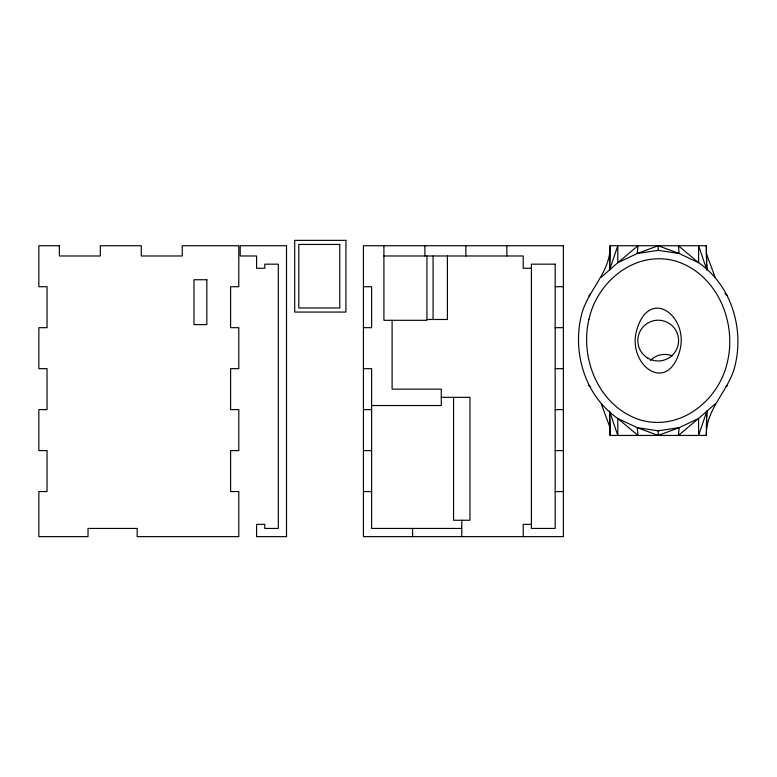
<?xml version="1.0" encoding="UTF-8"?>
<svg xmlns="http://www.w3.org/2000/svg" width="777" height="777" viewBox="0 0 777 777"><rect width="100%" height="100%" fill="white"/><g stroke="black" fill="none" stroke-linecap="round" stroke-linejoin="round"><path stroke-width="1.17" d="M601.291 277.185L617.802 262.704L617.802 245.736L609.547 269.949L610.062 245.736L706.342 245.736L706.847 269.949L698.591 245.736L698.591 262.704C730.497 284.712 743.783 326.534 735.489 363.685C730.448 389.598 705.574 408.042 706.342 435.441L610.062 435.441L609.547 411.227L617.802 435.441L617.802 418.473C585.907 396.464 572.62 354.642 580.914 317.492C585.955 291.579 610.829 273.135 610.062 245.736M706.342 435.441L706.847 411.227L698.591 435.441L698.591 418.473L715.112 403.991M609.547 269.949L610.062 253.516M706.342 427.661L706.594 419.444M706.672 417.103L706.847 411.227M588.743 295.882L590.52 294.328M725.883 386.849L727.66 385.295M658.197 245.736L637.227 253.516L617.802 262.704L638.004 245.736L637.227 253.516L658.197 250.359L679.176 253.516L698.591 262.704L678.399 245.736L679.176 253.516L658.197 245.736L658.197 250.359M658.197 435.441L679.176 427.661L698.591 418.473L678.399 435.441L679.176 427.661L658.197 430.817L637.227 427.661L617.802 418.473L638.004 435.441L637.227 427.661L658.197 435.441L658.197 430.817M383.916 255.983L523.222 255.983L523.222 268.269L531.41 268.269M363.422 286.713L371.62 286.713L371.62 327.68L363.422 327.68M555.176 286.713L563.374 286.713M426.932 319.483L447.416 319.483L447.416 255.983M555.176 327.68L563.374 327.68M363.422 368.657L371.62 368.657L371.62 528.447L461.761 528.447M555.176 368.657L563.374 368.657M441.278 397.338L469.959 397.338L469.959 520.25L453.564 520.25L453.564 397.338M371.62 405.526L441.278 405.526L441.278 389.141L392.103 389.141L392.103 320.309M363.422 409.625L371.62 409.625M555.176 409.625L563.374 409.625M363.422 450.602L371.62 450.602M555.176 450.602L563.374 450.602M363.422 491.569L371.62 491.569M555.176 491.569L563.374 491.569M531.41 524.349L523.222 524.349L523.222 536.645M724.99 293.541L727.66 295.882M588.743 385.295L590.52 386.849M706.342 245.736L706.342 253.516L715.112 277.185M601.291 403.991L610.062 427.661L610.062 435.441M706.342 253.516L706.594 261.732M706.672 264.073L706.847 269.949M609.547 411.227L610.062 427.661M506.827 245.736L506.827 255.983M465.86 245.736L465.86 255.983M461.761 520.25L461.761 536.645M433.08 255.983L433.08 319.483M426.932 255.983L426.932 320.309L383.916 320.309L383.916 245.736M424.883 245.736L424.883 255.983M412.597 528.447L412.597 536.645M650.446 360.392A20.377 20.377 0 0 1 672.163 355.769M588.937 319.376C579.545 359.159 599.184 406.439 639.646 419.745C679.846 431.983 719.046 400.524 727.457 361.8C736.858 322.018 717.22 274.737 676.757 261.431C636.557 249.194 597.358 280.652 588.937 319.376M636.586 330.594C627.126 364.85 667.492 395.464 679.807 350.582C689.238 316.404 649.213 285.742 636.586 330.594M345.92 240.355L294.706 240.355L294.706 312.063L345.92 312.063L345.92 240.355M339.772 244.454L298.805 244.454L298.805 307.964L339.772 307.964L339.772 244.454M59.334 245.736L38.85 245.736L38.85 286.713L47.047 286.713L47.047 327.68L38.85 327.68L38.85 368.657L47.047 368.657L47.047 409.625L38.85 409.625L38.85 450.602L47.047 450.602L47.047 491.569L38.85 491.569L38.85 536.645L88.015 536.645L88.015 528.447L137.179 528.447L137.179 536.645L238.792 536.645L238.792 491.569L230.604 491.569L230.604 450.602L238.792 450.602L238.792 409.625L230.604 409.625L230.604 368.657L238.792 368.657L238.792 327.68L230.604 327.68L230.604 286.713L238.792 286.713L238.792 245.736L182.255 245.736L182.255 255.983L141.278 255.983L141.278 245.736L100.311 245.736L100.311 255.983L59.411 255.983L59.334 245.736M286.509 245.736L240.21 245.736L240.21 255.983L256.604 255.983L256.604 268.269L264.792 268.269L264.792 264.17L278.312 264.17L278.312 528.447L264.792 528.447L264.792 524.349L256.604 524.349L256.604 536.645L286.509 536.645L286.509 245.736M563.374 245.736L363.422 245.736L363.422 536.645L563.374 536.645L563.374 245.736M555.176 264.17L531.41 264.17L531.41 528.447L555.176 528.447L555.176 264.17M206.837 279.739L193.968 279.739L193.968 324.611L206.837 324.611L206.837 279.739M648.008 358.236A20.377 20.377 0 0 0 678.583 340.588A20.377 20.377 0 0 0 648.008 322.941A20.377 20.377 0 0 0 648.008 358.236"/></g></svg>
